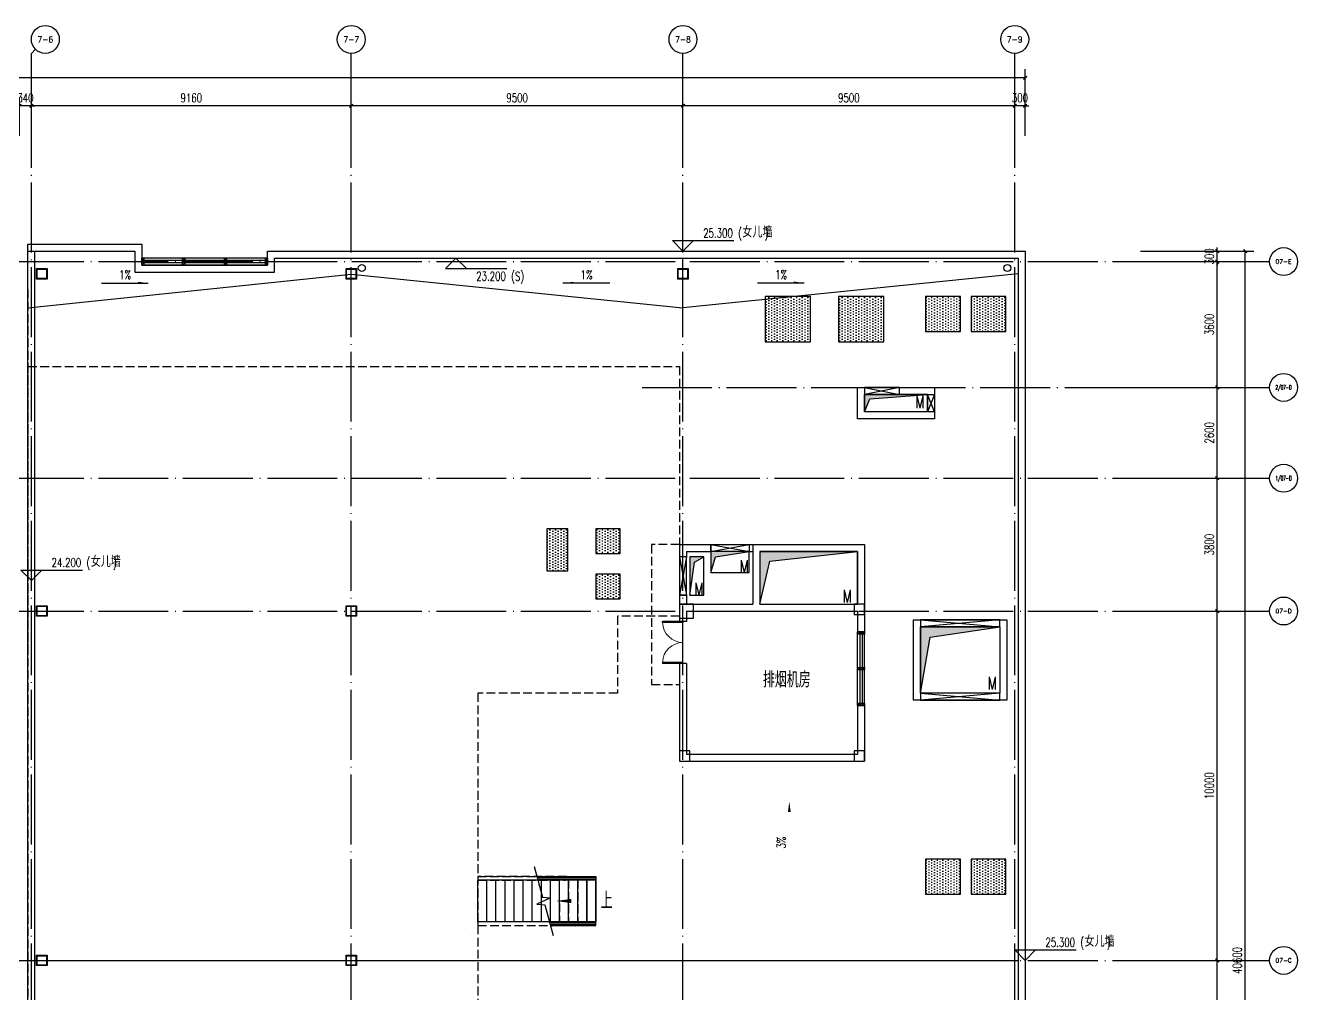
# Model space of a CAD drawing. Extents: x -621157 to 1764546, y -106808 to 741893.
# Drawn here: x 238170 to 274600, y 419051 to 446760 of the extents above; entities that cross this region are included whole.
import ezdxf
from ezdxf.enums import TextEntityAlignment as Align

# ---------------------------------------------------------------- set-up
doc = ezdxf.new("R2010")
doc.units = 0
doc.header["$LTSCALE"] = 1000
doc.header["$MEASUREMENT"] = 0
doc.linetypes.add('XREF-A-101-平面图_t3$0$DASH', pattern=[0.35, 0.25, -0.1])
doc.linetypes.add('XREF-A-101-平面图_t3$0$DOTE', pattern=[2.42, 2, -0.2, 0.02, -0.2])
for name, color, linetype in [('0-底图', 7, 'Continuous'), ('AXIS_TEXT', 7, 'Continuous'), ('XREF-A-101-平面图_t3$0$A-ABOVE', 8, 'XREF-A-101-平面图_t3$0$DASH'), ('XREF-A-101-平面图_t3$0$A-ANNO-CUTL', 8, 'Continuous'), ('XREF-A-101-平面图_t3$0$A-COLUMN', 8, 'Continuous'), ('XREF-A-101-平面图_t3$0$A-CURTWALL', 8, 'Continuous'), ('XREF-A-101-平面图_t3$0$A-DIM_ELEV', 8, 'Continuous'), ('XREF-A-101-平面图_t3$0$A-DOTE', 8, 'Continuous'), ('XREF-A-101-平面图_t3$0$A-GROUND', 8, 'Continuous'), ('XREF-A-101-平面图_t3$0$A-HANDRAIL', 8, 'Continuous'), ('XREF-A-101-平面图_t3$0$A-LEAD-AROW', 8, 'Continuous'), ('XREF-A-101-平面图_t3$0$A-PUB_HATCH', 8, 'Continuous'), ('XREF-A-101-平面图_t3$0$A-ROOF', 8, 'Continuous'), ('XREF-A-101-平面图_t3$0$A-roof-water', 8, 'Continuous'), ('XREF-A-101-平面图_t3$0$A-ROOM-CH', 8, 'Continuous'), ('XREF-A-101-平面图_t3$0$A-STAIR', 8, 'Continuous'), ('XREF-A-101-平面图_t3$0$A-WALL', 8, 'Continuous'), ('XREF-A-101-平面图_t3$0$A-WALL-FILL', 8, 'Continuous'), ('XREF-A-101-平面图_t3$0$A-WINDOW', 8, 'Continuous'), ('XREF-A-101-平面图_t3$0$AXIS', 8, 'Continuous'), ('XREF-A-101-平面图_t3$0$COLU_DIM', 8, 'Continuous'), ('XREF-A-101-平面图_t3$0$M-HOLE', 8, 'Continuous'), ('XREF-A-101-平面图_t3$0$P-投影', 8, 'Continuous'), ('XREF-A-101-平面图_t3$0$SS-COLUMN', 8, 'Continuous')]:
    doc.layers.add(name, color=color, linetype=linetype)
doc.styles.add('COMPLEX', font='COMPLEX')
doc.styles.add('XREF-A-101-平面图_t3$0$-HZDXCROMANS', font='ROMANS.shx', dxfattribs={"bigfont": 'HZDXC.shx'})
doc.styles.add('XREF-A-101-平面图_t3$0$A-AXIS-LABEL', font='COMPLEX', dxfattribs={"bigfont": 'GBCBIG'})
doc.styles.add('XREF-A-101-平面图_t3$0$A-DIM_T3', font='SIMPLEX', dxfattribs={"width": 0.705882, "bigfont": 'GBCBIG'})
doc.styles.add('XREF-A-101-平面图_t3$0$A-STANDARD', font='SIMPLEX', dxfattribs={"bigfont": 'GBCBIG'})
doc.styles.add('XREF-A-101-平面图_t3$0$hzdxcROMANS', font='ROMANS', dxfattribs={"width": 0.8, "bigfont": 'HZDXC'})
doc.dimstyles.new('XREF-A-101-平面图_t3$0$A-DIM-100', dxfattribs={"dimscale": 100, "dimtxt": 2.55, "dimasz": 1, "dimexe": 2.5, "dimexo": 3, "dimgap": 1, "dimtad": 1, "dimdec": 0, "dimzin": 0, "dimdsep": 46, "dimtxsty": 'XREF-A-101-平面图_t3$0$A-DIM_T3', "dimblk": 'XREF-A-101-平面图_t3$0$_ArchTick', "dimcen": 0.09, "dimclrt": 7, "dimazin": 2, "dimtfac": 1, "dimtdec": 0, "dimtix": 1, "dimtmove": 2, "dimatfit": 3, "dimfxl": 0, "dimtolj": 1, "dimtzin": 0, "dimarcsym": 0})

# ---------------------------------------------------------------- blocks, each defined once
blk = doc.blocks.new('XREF-A-101-平面图_t3$0$G$C869EB286')
at = {"layer": 'XREF-A-101-平面图_t3$0$A-WINDOW'}
h = blk.add_hatch(dxfattribs=at)
h.set_pattern_fill('ANSI31', color=256, scale=25)
h.set_pattern_definition([(45, (-143.957, -89940), (-28.0633, 28.0633), [])])
h.paths.add_polyline_path([(0, 60), (200, 60), (200, 0), (0, 0)])
blk.add_lwpolyline([(0, 60), (200, 60), (200, 0), (0, 0)], close=True, dxfattribs=at)
blk = doc.blocks.new('XREF-A-101-平面图_t3$0$柱网RF')
at = {"layer": 'XREF-A-101-平面图_t3$0$A-COLUMN'}
for points in [[(56900, -10200), (57300, -10200), (57300, -9800), (56900, -9800)], [(61900, -10100), (62200, -10100), (62200, -9800), (61900, -9800)], [(56900, -14300), (57200, -14300), (57200, -14000), (56900, -14000)], [(61900, -14300), (62200, -14300), (62200, -14000), (61900, -14000)]]:
    blk.add_lwpolyline(points, close=True, dxfattribs=at)
blk = doc.blocks.new('XREF-A-101-平面图_t3$0$ROOM')
at = {"layer": 'XREF-A-101-平面图_t3$0$A-ROOM-CH', "style": 'XREF-A-101-平面图_t3$0$-HZDXCROMANS', "width": 0.6}
for tag, p in [('中文房间名称', (0, -1000)), ('英文房间名称', (0, -1500))]:
    blk.add_attdef(tag, text='', height=300, dxfattribs=at).set_placement(p, align=Align.CENTER)
blk = doc.blocks.new('XREF-A-101-平面图_t3$0$G$CEB38B5CA(2)')
at = {"layer": 'XREF-A-101-平面图_t3$0$A-ABOVE'}
for p, q in [((12534, -76810), (12534, -39860)), ((25414, -54460), (25414, -55860)), ((28794, -54560), (25414, -54560)), ((28794, -54560), (25414, -54560)), ((25414, -55760), (25414, -54560)), ((25674, -55760), (25674, -54560)), ((25934, -55760), (25934, -54560)), ((26194, -55760), (26194, -54560)), ((26454, -55760), (26454, -54560)), ((26714, -55760), (26714, -54560)), ((26974, -55760), (26974, -54560)), ((27234, -55760), (27234, -54560)), ((27494, -55760), (27494, -54560)), ((27754, -55760), (27754, -54560)), ((28014, -54560), (28014, -55760)), ((28014, -55760), (28014, -54560)), ((28274, -54560), (28274, -55760)), ((28274, -55760), (28274, -54560)), ((28534, -54560), (28534, -55760)), ((28534, -55760), (28534, -54560)), ((28794, -54560), (28794, -55760)), ((28794, -55760), (28794, -54560)), ((27754, -55234), (27754, -55760)), ((28794, -55760), (25414, -55760)), ((28794, -55760), (27526, -55760)), ((25214, -56160), (25214, -56160))]:
    blk.add_line(p, q, dxfattribs=at)
for points in [[(12534, -39860), (31189, -39860), (31189, -47010)], [(31189, -47010), (29414, -47010), (29414, -49210), (25414, -49210), (25414, -76810)], [(27955, -54460), (25414, -54460), (25414, -54560), (27922, -54560)], [(25414, -54460), (28794, -54460), (28794, -54560), (25414, -54560)], [(27526, -55760), (25414, -55760), (25414, -55860), (27493, -55860)], [(27493, -55860), (28794, -55860), (28794, -55760), (27526, -55760)]]:
    blk.add_lwpolyline(points, dxfattribs=at)
at = {"layer": 'XREF-A-101-平面图_t3$0$A-ANNO-CUTL'}
blk.add_lwpolyline([(27024, -54171), (27268, -55052), (27491, -55069), (27106, -55253), (27329, -55269), (27573, -56149)], dxfattribs=at)
at = {"layer": 'XREF-A-101-平面图_t3$0$A-GROUND'}
for p, q in [((28794, -54560), (27132, -54560)), ((28534, -54560), (28534, -55760)), ((28794, -54560), (28794, -55760)), ((28794, -55760), (27526, -55760))]:
    blk.add_line(p, q, dxfattribs=at)
for points in [[(27104, -54460), (28794, -54460), (28794, -54560), (27132, -54560)], [(27493, -55860), (28794, -55860), (28794, -55760), (27526, -55760)]]:
    blk.add_lwpolyline(points, dxfattribs=at)
at = {"layer": 'XREF-A-101-平面图_t3$0$A-HANDRAIL'}
for p, q in [((27111, -54485), (28794, -54485)), ((27125, -54535), (28794, -54535)), ((27472, -55785), (28794, -55785)), ((27486, -55835), (28794, -55835))]:
    blk.add_line(p, q, dxfattribs=at)
at = {"layer": 'XREF-A-101-平面图_t3$0$A-LEAD-AROW'}
blk.add_lwpolyline([(28794, -55160, 0, 0, 0), (27645, -55160, 0, 120, 0), (28095, -55160, 0, 0, 0)], format="xyseb", dxfattribs=at)
at = {"layer": 'XREF-A-101-平面图_t3$0$A-STAIR'}
for p, q in [((28794, -54560), (25414, -54560)), ((25414, -55760), (25414, -54560)), ((25674, -55760), (25674, -54560)), ((25934, -55760), (25934, -54560)), ((26194, -55760), (26194, -54560)), ((26454, -55760), (26454, -54560)), ((26714, -55760), (26714, -54560)), ((26974, -55760), (26974, -54560)), ((27234, -55760), (27234, -54560)), ((27494, -55760), (27494, -54560)), ((27754, -55760), (27754, -54560)), ((28014, -55760), (28014, -54560)), ((28274, -55760), (28274, -54560)), ((28534, -55760), (28534, -54560)), ((28794, -55760), (28794, -54560)), ((28794, -55760), (25414, -55760))]:
    blk.add_line(p, q, dxfattribs=at)
at = {"layer": 'XREF-A-101-平面图_t3$0$A-LEAD-AROW', "color": 7, "style": 'XREF-A-101-平面图_t3$0$A-STANDARD'}
blk.add_text('上', height=480, dxfattribs=at).set_placement((28929, -55385))
blk = doc.blocks.new('XREF-A-101-平面图_t3$0$_ArchTick')
at = {"color": 0, "linetype": 'ByBlock', "const_width": 0.4}
blk.add_lwpolyline([(-0.5, -0.5), (0.5, 0.5)], dxfattribs=at)
blk = doc.blocks.new('*D25473')
at = {"layer": 'Defpoints', "color": 0}
for p in [(69800, 40300), (73100, 40300), (69800, -300)]:
    blk.add_point(p, dxfattribs=at)
at = {"layer": 'XREF-A-101-平面图_t3$0$AXIS', "color": 0, "lineweight": -2}
for p, q in [((70100, 40300), (73350, 40300)), ((73100, -300), (73100, 40300)), ((70100, -300), (73350, -300))]:
    blk.add_line(p, q, dxfattribs=at)
at = {"layer": 'XREF-A-101-平面图_t3$0$AXIS', "color": 0, "linetype": 'ByBlock', "lineweight": -2, "xscale": 100, "yscale": 100, "zscale": 100}
for p, rotation in [((73100, 40300), 90), ((73100, -300), 270)]:
    blk.add_blockref('XREF-A-101-平面图_t3$0$_ArchTick', p, dxfattribs=dict(at, rotation=rotation))
at = {"layer": 'XREF-A-101-平面图_t3$0$AXIS', "color": 7, "insert": (72873, 20000), "char_height": 255, "attachment_point": 5, "rotation": 90, "style": 'XREF-A-101-平面图_t3$0$A-DIM_T3'}
blk.add_mtext('\\A1;40600', dxfattribs=at)
blk = doc.blocks.new('_AXISO')
blk.add_circle((0, 0), 0.5)
at = {"layer": 'AXIS_TEXT', "style": 'COMPLEX'}
blk.add_attdef('A', text='', height=0.56, dxfattribs=at).set_placement((-0.25, -0.28), (0.25, -0.28), align=Align.FIT)
blk = doc.blocks.new('*D25477')
at = {"layer": 'Defpoints', "color": 0}
for p in [(69800, 20000), (72300, 20000), (69800, 10000)]:
    blk.add_point(p, dxfattribs=at)
at = {"layer": 'XREF-A-101-平面图_t3$0$AXIS', "color": 0, "lineweight": -2}
for p, q in [((70100, 20000), (72550, 20000)), ((72300, 10000), (72300, 20000)), ((70100, 10000), (72550, 10000))]:
    blk.add_line(p, q, dxfattribs=at)
at = {"layer": 'XREF-A-101-平面图_t3$0$AXIS', "color": 0, "linetype": 'ByBlock', "lineweight": -2, "xscale": 100, "yscale": 100, "zscale": 100}
for p, rotation in [((72300, 20000), 90), ((72300, 10000), 270)]:
    blk.add_blockref('XREF-A-101-平面图_t3$0$_ArchTick', p, dxfattribs=dict(at, rotation=rotation))
at = {"layer": 'XREF-A-101-平面图_t3$0$AXIS', "color": 7, "insert": (72073, 15000), "char_height": 255, "attachment_point": 5, "rotation": 90, "style": 'XREF-A-101-平面图_t3$0$A-DIM_T3'}
blk.add_mtext('\\A1;10000', dxfattribs=at)
blk = doc.blocks.new('*D25478')
at = {"layer": 'Defpoints', "color": 0}
for p in [(69800, 30000), (72300, 30000), (69800, 20000)]:
    blk.add_point(p, dxfattribs=at)
at = {"layer": 'XREF-A-101-平面图_t3$0$AXIS', "color": 0, "lineweight": -2}
for p, q in [((70100, 30000), (72550, 30000)), ((72300, 20000), (72300, 30000)), ((70100, 20000), (72550, 20000))]:
    blk.add_line(p, q, dxfattribs=at)
at = {"layer": 'XREF-A-101-平面图_t3$0$AXIS', "color": 0, "linetype": 'ByBlock', "lineweight": -2, "xscale": 100, "yscale": 100, "zscale": 100}
for p, rotation in [((72300, 30000), 90), ((72300, 20000), 270)]:
    blk.add_blockref('XREF-A-101-平面图_t3$0$_ArchTick', p, dxfattribs=dict(at, rotation=rotation))
at = {"layer": 'XREF-A-101-平面图_t3$0$AXIS', "color": 7, "insert": (72073, 25000), "char_height": 255, "attachment_point": 5, "rotation": 90, "style": 'XREF-A-101-平面图_t3$0$A-DIM_T3'}
blk.add_mtext('\\A1;10000', dxfattribs=at)
blk = doc.blocks.new('*D25479')
at = {"layer": 'Defpoints', "color": 0}
for p in [(69800, 33800), (72300, 33800), (69800, 30000)]:
    blk.add_point(p, dxfattribs=at)
at = {"layer": 'XREF-A-101-平面图_t3$0$AXIS', "color": 0, "lineweight": -2}
for p, q in [((70100, 33800), (72550, 33800)), ((72300, 30000), (72300, 33800)), ((70100, 30000), (72550, 30000))]:
    blk.add_line(p, q, dxfattribs=at)
at = {"layer": 'XREF-A-101-平面图_t3$0$AXIS', "color": 0, "linetype": 'ByBlock', "lineweight": -2, "xscale": 100, "yscale": 100, "zscale": 100}
for p, rotation in [((72300, 33800), 90), ((72300, 30000), 270)]:
    blk.add_blockref('XREF-A-101-平面图_t3$0$_ArchTick', p, dxfattribs=dict(at, rotation=rotation))
at = {"layer": 'XREF-A-101-平面图_t3$0$AXIS', "color": 7, "insert": (72073, 31900), "char_height": 255, "attachment_point": 5, "rotation": 90, "style": 'XREF-A-101-平面图_t3$0$A-DIM_T3'}
blk.add_mtext('\\A1;3800', dxfattribs=at)
blk = doc.blocks.new('*D25480')
at = {"layer": 'Defpoints', "color": 0}
for p in [(69800, 36400), (72300, 36400), (69800, 33800)]:
    blk.add_point(p, dxfattribs=at)
at = {"layer": 'XREF-A-101-平面图_t3$0$AXIS', "color": 0, "lineweight": -2}
for p, q in [((70100, 36400), (72550, 36400)), ((72300, 33800), (72300, 36400)), ((70100, 33800), (72550, 33800))]:
    blk.add_line(p, q, dxfattribs=at)
at = {"layer": 'XREF-A-101-平面图_t3$0$AXIS', "color": 0, "linetype": 'ByBlock', "lineweight": -2, "xscale": 100, "yscale": 100, "zscale": 100}
for p, rotation in [((72300, 36400), 90), ((72300, 33800), 270)]:
    blk.add_blockref('XREF-A-101-平面图_t3$0$_ArchTick', p, dxfattribs=dict(at, rotation=rotation))
at = {"layer": 'XREF-A-101-平面图_t3$0$AXIS', "color": 7, "insert": (72073, 35100), "char_height": 255, "attachment_point": 5, "rotation": 90, "style": 'XREF-A-101-平面图_t3$0$A-DIM_T3'}
blk.add_mtext('\\A1;2600', dxfattribs=at)
blk = doc.blocks.new('*D25481')
at = {"layer": 'Defpoints', "color": 0}
for p in [(69800, 40000), (72300, 40000), (69800, 36400)]:
    blk.add_point(p, dxfattribs=at)
at = {"layer": 'XREF-A-101-平面图_t3$0$AXIS', "color": 0, "lineweight": -2}
for p, q in [((70100, 40000), (72550, 40000)), ((72300, 36400), (72300, 40000)), ((70100, 36400), (72550, 36400))]:
    blk.add_line(p, q, dxfattribs=at)
at = {"layer": 'XREF-A-101-平面图_t3$0$AXIS', "color": 0, "linetype": 'ByBlock', "lineweight": -2, "xscale": 100, "yscale": 100, "zscale": 100}
for p, rotation in [((72300, 40000), 90), ((72300, 36400), 270)]:
    blk.add_blockref('XREF-A-101-平面图_t3$0$_ArchTick', p, dxfattribs=dict(at, rotation=rotation))
at = {"layer": 'XREF-A-101-平面图_t3$0$AXIS', "color": 7, "insert": (72073, 38200), "char_height": 255, "attachment_point": 5, "rotation": 90, "style": 'XREF-A-101-平面图_t3$0$A-DIM_T3'}
blk.add_mtext('\\A1;3600', dxfattribs=at)
blk = doc.blocks.new('*D25482')
at = {"layer": 'Defpoints', "color": 0}
for p in [(69800, 40300), (72300, 40300), (69800, 40000)]:
    blk.add_point(p, dxfattribs=at)
at = {"layer": 'XREF-A-101-平面图_t3$0$AXIS', "color": 0, "lineweight": -2}
for p, q in [((70100, 40300), (72550, 40300)), ((72300, 40300), (72300, 40400)), ((72300, 40000), (72300, 40300)), ((70100, 40000), (72550, 40000)), ((72300, 40000), (72300, 39900))]:
    blk.add_line(p, q, dxfattribs=at)
at = {"layer": 'XREF-A-101-平面图_t3$0$AXIS', "color": 0, "linetype": 'ByBlock', "lineweight": -2, "xscale": 100, "yscale": 100, "zscale": 100}
for p, rotation in [((72300, 40300), 270), ((72300, 40000), 90)]:
    blk.add_blockref('XREF-A-101-平面图_t3$0$_ArchTick', p, dxfattribs=dict(at, rotation=rotation))
at = {"layer": 'XREF-A-101-平面图_t3$0$AXIS', "color": 7, "insert": (72073, 40150), "char_height": 255, "attachment_point": 5, "rotation": 90, "style": 'XREF-A-101-平面图_t3$0$A-DIM_T3'}
blk.add_mtext('\\A1;300', dxfattribs=at)
blk = doc.blocks.new('*D25494')
at = {"layer": 'Defpoints', "color": 0}
for p in [(66500, 44460), (66500, 43300), (66800, 43300)]:
    blk.add_point(p, dxfattribs=at)
at = {"layer": 'XREF-A-101-平面图_t3$0$AXIS', "color": 0, "lineweight": -2}
for p, q in [((66500, 44460), (66400, 44460)), ((66500, 43600), (66500, 44710)), ((66800, 44460), (66500, 44460)), ((66800, 43600), (66800, 44710)), ((66800, 44460), (66900, 44460))]:
    blk.add_line(p, q, dxfattribs=at)
at = {"layer": 'XREF-A-101-平面图_t3$0$AXIS', "color": 0, "linetype": 'ByBlock', "lineweight": -2, "xscale": 100, "yscale": 100, "zscale": 100}
blk.add_blockref('XREF-A-101-平面图_t3$0$_ArchTick', (66500, 44460), dxfattribs=at)
at = {"layer": 'XREF-A-101-平面图_t3$0$AXIS', "color": 0, "linetype": 'ByBlock', "lineweight": -2, "xscale": 100, "yscale": 100, "zscale": 100, "rotation": 180}
blk.add_blockref('XREF-A-101-平面图_t3$0$_ArchTick', (66800, 44460), dxfattribs=at)
at = {"layer": 'XREF-A-101-平面图_t3$0$AXIS', "color": 7, "insert": (66650, 44687), "char_height": 255, "attachment_point": 5, "style": 'XREF-A-101-平面图_t3$0$A-DIM_T3'}
blk.add_mtext('\\A1;300', dxfattribs=at)
blk = doc.blocks.new('*D25495')
at = {"layer": 'Defpoints', "color": 0}
for p in [(57000, 44460), (57000, 43300), (66500, 43300)]:
    blk.add_point(p, dxfattribs=at)
at = {"layer": 'XREF-A-101-平面图_t3$0$AXIS', "color": 0, "lineweight": -2}
for p, q in [((57000, 43600), (57000, 44710)), ((66500, 44460), (57000, 44460)), ((66500, 43600), (66500, 44710))]:
    blk.add_line(p, q, dxfattribs=at)
at = {"layer": 'XREF-A-101-平面图_t3$0$AXIS', "color": 0, "linetype": 'ByBlock', "lineweight": -2, "xscale": 100, "yscale": 100, "zscale": 100, "rotation": 180}
blk.add_blockref('XREF-A-101-平面图_t3$0$_ArchTick', (57000, 44460), dxfattribs=at)
at = {"layer": 'XREF-A-101-平面图_t3$0$AXIS', "color": 0, "linetype": 'ByBlock', "lineweight": -2, "xscale": 100, "yscale": 100, "zscale": 100}
blk.add_blockref('XREF-A-101-平面图_t3$0$_ArchTick', (66500, 44460), dxfattribs=at)
at = {"layer": 'XREF-A-101-平面图_t3$0$AXIS', "color": 7, "insert": (61750, 44687), "char_height": 255, "attachment_point": 5, "style": 'XREF-A-101-平面图_t3$0$A-DIM_T3'}
blk.add_mtext('\\A1;9500', dxfattribs=at)
blk = doc.blocks.new('*D25496')
at = {"layer": 'Defpoints', "color": 0}
for p in [(47500, 44460), (47500, 43300), (57000, 43300)]:
    blk.add_point(p, dxfattribs=at)
at = {"layer": 'XREF-A-101-平面图_t3$0$AXIS', "color": 0, "lineweight": -2}
for p, q in [((47500, 43600), (47500, 44710)), ((57000, 44460), (47500, 44460)), ((57000, 43600), (57000, 44710))]:
    blk.add_line(p, q, dxfattribs=at)
at = {"layer": 'XREF-A-101-平面图_t3$0$AXIS', "color": 0, "linetype": 'ByBlock', "lineweight": -2, "xscale": 100, "yscale": 100, "zscale": 100, "rotation": 180}
blk.add_blockref('XREF-A-101-平面图_t3$0$_ArchTick', (47500, 44460), dxfattribs=at)
at = {"layer": 'XREF-A-101-平面图_t3$0$AXIS', "color": 0, "linetype": 'ByBlock', "lineweight": -2, "xscale": 100, "yscale": 100, "zscale": 100}
blk.add_blockref('XREF-A-101-平面图_t3$0$_ArchTick', (57000, 44460), dxfattribs=at)
at = {"layer": 'XREF-A-101-平面图_t3$0$AXIS', "color": 7, "insert": (52250, 44687), "char_height": 255, "attachment_point": 5, "style": 'XREF-A-101-平面图_t3$0$A-DIM_T3'}
blk.add_mtext('\\A1;9500', dxfattribs=at)
blk = doc.blocks.new('*D25497')
at = {"layer": 'Defpoints', "color": 0}
for p in [(38340, 44460), (38340, 43300), (47500, 43300)]:
    blk.add_point(p, dxfattribs=at)
at = {"layer": 'XREF-A-101-平面图_t3$0$AXIS', "color": 0, "lineweight": -2}
for p, q in [((38340, 43600), (38340, 44710)), ((47500, 44460), (38340, 44460)), ((47500, 43600), (47500, 44710))]:
    blk.add_line(p, q, dxfattribs=at)
at = {"layer": 'XREF-A-101-平面图_t3$0$AXIS', "color": 0, "linetype": 'ByBlock', "lineweight": -2, "xscale": 100, "yscale": 100, "zscale": 100, "rotation": 180}
blk.add_blockref('XREF-A-101-平面图_t3$0$_ArchTick', (38340, 44460), dxfattribs=at)
at = {"layer": 'XREF-A-101-平面图_t3$0$AXIS', "color": 0, "linetype": 'ByBlock', "lineweight": -2, "xscale": 100, "yscale": 100, "zscale": 100}
blk.add_blockref('XREF-A-101-平面图_t3$0$_ArchTick', (47500, 44460), dxfattribs=at)
at = {"layer": 'XREF-A-101-平面图_t3$0$AXIS', "color": 7, "insert": (42920, 44687), "char_height": 255, "attachment_point": 5, "style": 'XREF-A-101-平面图_t3$0$A-DIM_T3'}
blk.add_mtext('\\A1;9160', dxfattribs=at)
blk = doc.blocks.new('*D25498')
at = {"layer": 'Defpoints', "color": 0}
for p in [(38000, 44460), (38000, 43300), (38340, 43300)]:
    blk.add_point(p, dxfattribs=at)
at = {"layer": 'XREF-A-101-平面图_t3$0$AXIS', "color": 0, "lineweight": -2}
for p, q in [((38000, 44460), (37900, 44460)), ((38000, 43600), (38000, 44710)), ((38340, 44460), (38000, 44460)), ((38340, 43600), (38340, 44710)), ((38340, 44460), (38440, 44460))]:
    blk.add_line(p, q, dxfattribs=at)
at = {"layer": 'XREF-A-101-平面图_t3$0$AXIS', "color": 0, "linetype": 'ByBlock', "lineweight": -2, "xscale": 100, "yscale": 100, "zscale": 100}
blk.add_blockref('XREF-A-101-平面图_t3$0$_ArchTick', (38000, 44460), dxfattribs=at)
at = {"layer": 'XREF-A-101-平面图_t3$0$AXIS', "color": 0, "linetype": 'ByBlock', "lineweight": -2, "xscale": 100, "yscale": 100, "zscale": 100, "rotation": 180}
blk.add_blockref('XREF-A-101-平面图_t3$0$_ArchTick', (38340, 44460), dxfattribs=at)
at = {"layer": 'XREF-A-101-平面图_t3$0$AXIS', "color": 7, "insert": (38170, 44687), "char_height": 255, "attachment_point": 5, "style": 'XREF-A-101-平面图_t3$0$A-DIM_T3'}
blk.add_mtext('\\A1;340', dxfattribs=at)
blk = doc.blocks.new('*D25505')
at = {"layer": 'Defpoints', "color": 0}
for p in [(-500, 45260), (-500, 43300), (66800, 43300)]:
    blk.add_point(p, dxfattribs=at)
at = {"layer": 'XREF-A-101-平面图_t3$0$AXIS', "color": 0, "lineweight": -2}
for p, q in [((-500, 43600), (-500, 45510)), ((66800, 45260), (-500, 45260)), ((66800, 43600), (66800, 45510))]:
    blk.add_line(p, q, dxfattribs=at)
at = {"layer": 'XREF-A-101-平面图_t3$0$AXIS', "color": 0, "linetype": 'ByBlock', "lineweight": -2, "xscale": 100, "yscale": 100, "zscale": 100, "rotation": 180}
blk.add_blockref('XREF-A-101-平面图_t3$0$_ArchTick', (-500, 45260), dxfattribs=at)
at = {"layer": 'XREF-A-101-平面图_t3$0$AXIS', "color": 0, "linetype": 'ByBlock', "lineweight": -2, "xscale": 100, "yscale": 100, "zscale": 100}
blk.add_blockref('XREF-A-101-平面图_t3$0$_ArchTick', (66800, 45260), dxfattribs=at)
at = {"layer": 'XREF-A-101-平面图_t3$0$AXIS', "color": 7, "insert": (33150, 45487), "char_height": 255, "attachment_point": 5, "style": 'XREF-A-101-平面图_t3$0$A-DIM_T3'}
blk.add_mtext('\\A1;67300', dxfattribs=at)
blk = doc.blocks.new('XREF-A-101-平面图_t3$0$G$C24DDAA76')
at = {"layer": 'XREF-A-101-平面图_t3$0$P-投影'}
for centre in [(47803, -183), (66291, -183)]:
    blk.add_circle(centre, 100, dxfattribs=at)
blk = doc.blocks.new('XREF-A-101-平面图_t3$0$SS-Column')
at = {"layer": 'XREF-A-101-平面图_t3$0$SS-COLUMN', "color": 6, "linetype": 'Continuous', "ltscale": 100}
for points in [[(4911267, 782329), (4911567, 782329), (4911567, 782029), (4911267, 782029)], [(4911283, 782313), (4911551, 782313), (4911551, 782045), (4911283, 782045)], [(4920127, 782329), (4920427, 782329), (4920427, 782029), (4920127, 782029)], [(4920143, 782313), (4920411, 782313), (4920411, 782045), (4920143, 782045)], [(4929627, 782329), (4929927, 782329), (4929927, 782029), (4929627, 782029)], [(4929643, 782313), (4929911, 782313), (4929911, 782045), (4929643, 782045)], [(4911267, 772679), (4911567, 772679), (4911567, 772379), (4911267, 772379)], [(4911283, 772663), (4911551, 772663), (4911551, 772395), (4911283, 772395)], [(4920127, 772679), (4920427, 772679), (4920427, 772379), (4920127, 772379)], [(4920143, 772663), (4920411, 772663), (4920411, 772395), (4920143, 772395)], [(4911267, 762679), (4911567, 762679), (4911567, 762379), (4911267, 762379)], [(4911283, 762663), (4911551, 762663), (4911551, 762395), (4911283, 762395)], [(4920127, 762679), (4920427, 762679), (4920427, 762379), (4920127, 762379)], [(4920143, 762663), (4920411, 762663), (4920411, 762395), (4920143, 762395)]]:
    blk.add_lwpolyline(points, close=True, dxfattribs=at)
blk = doc.blocks.new('XREF-A-101-平面图_t3$0$G$C8D967849')
at = {"layer": 'XREF-A-101-平面图_t3$0$COLU_DIM', "linetype": 'Continuous', "ltscale": 100}
blk.add_blockref('XREF-A-101-平面图_t3$0$SS-Column', (-4872777, -742529), dxfattribs=at)
blk = doc.blocks.new('XREF-A-101-平面图_t3$0$WINDOW2DLIB$SYSLIB$00000001')
at = {"color": 0}
for points in [[(-0.5, 0.5), (-0.5, -0.5)], [(-0.5, 0.5), (0.5, 0.5)], [(0.5, -0.5), (0.5, 0.5)], [(0.5, 0.167), (-0.5, 0.167)], [(0.5, -0.167), (-0.5, -0.167)], [(-0.5, -0.5), (0.5, -0.5)]]:
    blk.add_lwpolyline(points, dxfattribs=at)
blk = doc.blocks.new('XREF-A-101-平面图_t3$0$DOOR2DLIB$SYSLIB$00000108')
at = {"color": 0}
for p, q in [((-0.5, 0), (-0.5, 0.4875)), ((-0.475, 0.4875), (-0.5, 0.4875)), ((-0.475, 0), (-0.475, 0.4875)), ((0.475, 0), (0.475, 0.4875)), ((0.475, 0.4875), (0.5, 0.4875)), ((0.5, 0), (0.5, 0.4875)), ((-0.5, 0), (-0.475, 0)), ((0.5, 0), (0.475, 0))]:
    blk.add_line(p, q, dxfattribs=at)
at = {"color": 0, "lineweight": 13}
for centre, start, end in [((-0.4875, 0), 0, 88.53072), ((0.4875, 0), 91.46928, 180)]:
    blk.add_arc(centre, 0.4875, start, end, dxfattribs=at)
blk = doc.blocks.new('XREF-A-101-平面图_t3$0$轴网(3)')
at = {"layer": 'XREF-A-101-平面图_t3$0$A-DOTE', "linetype": 'XREF-A-101-平面图_t3$0$DOTE'}
for p, q in [((38340, -3300), (38340, 43300)), ((47500, -3300), (47500, 43300)), ((57000, -3300), (57000, 43300)), ((66500, -3300), (66500, 43300)), ((-3300, 40000), (69800, 40000)), ((55830.8, 36400), (69800, 36400)), ((-3300, 33800), (69800, 33800)), ((-3300, 30000), (69800, 30000)), ((-3300, 20000), (69800, 20000))]:
    blk.add_line(p, q, dxfattribs=at)
at = {"layer": 'XREF-A-101-平面图_t3$0$AXIS'}
for p, q in [((38340, 45959.5), (38457.2, 46076.7)), ((38340, 43300), (38340, 45959.5)), ((47500, 43300), (47500, 45959.5)), ((57000, 43300), (57000, 45959.5)), ((66500, 43300), (66500, 45959.5)), ((69800, 40000), (73800, 40000)), ((69800, 36400), (73800, 36400)), ((69800, 33800), (73800, 33800)), ((69800, 30000), (73800, 30000)), ((69800, 20000), (73800, 20000))]:
    blk.add_line(p, q, dxfattribs=at)
ref = blk.add_blockref('_AXISO', (38740, 46359.5), dxfattribs=dict(at, xscale=800, yscale=800, zscale=800))
ref.add_attrib('A', '7-6', dxfattribs={"color": 7, "height": 168.54, "style": 'XREF-A-101-平面图_t3$0$A-AXIS-LABEL', "width": 0.933333}).set_placement((38515.3, 46275.2), (38964.7, 46275.2), align=Align.FIT)
ref = blk.add_blockref('_AXISO', (47500, 46359.5), dxfattribs=dict(at, xscale=800, yscale=800, zscale=800))
ref.add_attrib('A', '7-7', dxfattribs={"color": 7, "height": 168.54, "style": 'XREF-A-101-平面图_t3$0$A-AXIS-LABEL', "width": 0.933333}).set_placement((47275.3, 46275.2), (47724.7, 46275.2), align=Align.FIT)
ref = blk.add_blockref('_AXISO', (57000, 46359.5), dxfattribs=dict(at, xscale=800, yscale=800, zscale=800))
ref.add_attrib('A', '7-8', dxfattribs={"color": 7, "height": 168.54, "style": 'XREF-A-101-平面图_t3$0$A-AXIS-LABEL', "width": 0.933333}).set_placement((56775.3, 46275.2), (57224.7, 46275.2), align=Align.FIT)
ref = blk.add_blockref('_AXISO', (66500, 46359.5), dxfattribs=dict(at, xscale=800, yscale=800, zscale=800))
ref.add_attrib('A', '7-9', dxfattribs={"color": 7, "height": 168.54, "style": 'XREF-A-101-平面图_t3$0$A-AXIS-LABEL', "width": 0.933333}).set_placement((66275.3, 46275.2), (66724.7, 46275.2), align=Align.FIT)
ref = blk.add_blockref('_AXISO', (74200, 40000), dxfattribs=dict(at, xscale=800, yscale=800, zscale=800))
ref.add_attrib('A', '07-E', dxfattribs={"color": 7, "height": 124.79, "style": 'XREF-A-101-平面图_t3$0$A-AXIS-LABEL', "width": 0.95122}).set_placement((73968.3, 39937.6), (74431.7, 39937.6), align=Align.FIT)
ref = blk.add_blockref('_AXISO', (74200, 36400), dxfattribs=dict(at, xscale=800, yscale=800, zscale=800))
ref.add_attrib('A', '2/07-D', dxfattribs={"color": 7, "height": 123.68, "style": 'XREF-A-101-平面图_t3$0$A-AXIS-LABEL', "width": 0.63}).set_placement((73968.1, 36338.2), (74431.9, 36338.2), align=Align.FIT)
ref = blk.add_blockref('_AXISO', (74200, 33800), dxfattribs=dict(at, xscale=800, yscale=800, zscale=800))
ref.add_attrib('A', '1/07-D', dxfattribs={"color": 7, "height": 128.68, "style": 'XREF-A-101-平面图_t3$0$A-AXIS-LABEL', "width": 0.628906}).set_placement((73968.8, 33735.7), (74431.2, 33735.7), align=Align.FIT)
ref = blk.add_blockref('_AXISO', (74200, 30000), dxfattribs=dict(at, xscale=800, yscale=800, zscale=800))
ref.add_attrib('A', '07-D', dxfattribs={"color": 7, "height": 123.31, "style": 'XREF-A-101-平面图_t3$0$A-AXIS-LABEL', "width": 0.951807}).set_placement((73968.1, 29938.3), (74431.9, 29938.3), align=Align.FIT)
ref = blk.add_blockref('_AXISO', (74200, 20000), dxfattribs=dict(at, xscale=800, yscale=800, zscale=800))
ref.add_attrib('A', '07-C', dxfattribs={"color": 7, "height": 126.3, "style": 'XREF-A-101-平面图_t3$0$A-AXIS-LABEL', "width": 0.950617}).set_placement((73968.5, 19936.9), (74431.5, 19936.9), align=Align.FIT)
for p1, p2, distance, picture, middle in [((66800, 43300), (-500, 43300), -1959.5, '*D25505', (33150, 45487)), ((38340, 43300), (38000, 43300), -1159.5, '*D25498', (38170, 44687)), ((47500, 43300), (38340, 43300), -1159.5, '*D25497', (42920, 44687)), ((57000, 43300), (47500, 43300), -1159.5, '*D25496', (52250, 44687)), ((66500, 43300), (57000, 43300), -1159.5, '*D25495', (61750, 44687)), ((66800, 43300), (66500, 43300), -1159.5, '*D25494', (66650, 44687)), ((69800, 40000), (69800, 40300), -2500, '*D25482', (72072.5, 40150)), ((69800, -300), (69800, 40300), -3300, '*D25473', (72872.5, 20000)), ((69800, 36400), (69800, 40000), -2500, '*D25481', (72072.5, 38200)), ((69800, 33800), (69800, 36400), -2500, '*D25480', (72072.5, 35100)), ((69800, 30000), (69800, 33800), -2500, '*D25479', (72072.5, 31900)), ((69800, 20000), (69800, 30000), -2500, '*D25478', (72072.5, 25000)), ((69800, 10000), (69800, 20000), -2500, '*D25477', (72072.5, 15000))]:
    dim = blk.add_aligned_dim(p1=p1, p2=p2, distance=distance, dimstyle='XREF-A-101-平面图_t3$0$A-DIM-100', dxfattribs=at)
    dim.commit()
    dim.dimension.update_dxf_attribs({"geometry": picture, "text_midpoint": middle})
blk = doc.blocks.new('XREF-A-101-平面图_t3')
at = {"layer": 'XREF-A-101-平面图_t3$0$A-LEAD-AROW', "transparency": 33554559}
for points in [[(241689, 439384), (241389, 439384), (241389, 439424)], [(253563, 439384), (253863, 439384), (253863, 439424)], [(260474, 439390), (260174, 439390), (260174, 439430)]]:
    blk.add_hatch(color=256, dxfattribs=at).paths.add_polyline_path(points, flags=17)
at = {"layer": 'XREF-A-101-平面图_t3$0$A-PUB_HATCH'}
h = blk.add_hatch(dxfattribs=at)
h.set_pattern_fill('DOTS', color=256, scale=50, angle=270)
h.set_pattern_definition([(270, (258350, 678205.41), (79.375, -39.6875), [0, -79.375])])
h.paths.add_polyline_path([(260650, 437700), (260650, 439000), (259350, 439000), (259350, 437700)])
h = blk.add_hatch(dxfattribs=at)
h.set_pattern_fill('DOTS', color=256, scale=50, angle=270)
h.set_pattern_definition([(270, (260450, 678205.41), (79.375, -39.6875), [0, -79.375])])
h.paths.add_polyline_path([(262750, 437700), (262750, 439000), (261450, 439000), (261450, 437700)])
h = blk.add_hatch(dxfattribs=at)
h.set_pattern_fill('DOTS', color=256, scale=50, angle=270)
h.set_pattern_definition([(270, (263250, 678805.41), (79.375, -39.6875), [0, -79.375])])
h.paths.add_polyline_path([(264950, 438000), (264950, 439000), (263950, 439000), (263950, 438000)])
h = blk.add_hatch(dxfattribs=at)
h.set_pattern_fill('DOTS', color=256, scale=50, angle=270)
h.set_pattern_definition([(270, (264550, 678805.41), (79.375, -39.6875), [0, -79.375])])
h.paths.add_polyline_path([(266250, 438000), (266250, 439000), (265250, 439000), (265250, 438000)])
h = blk.add_hatch(color=256, dxfattribs=at)
h.dxf.hatch_style = 1
h.paths.add_polyline_path([(262200, 435700), (262352, 436077), (264000, 436200), (262200, 436200)])
h = blk.add_hatch(dxfattribs=at)
h.set_pattern_fill('DOTS', color=256, scale=50, angle=270)
h.set_pattern_definition([(270, (252000, 672155), (79.375, -39.6875), [0, -79.375])])
h.paths.add_polyline_path([(253700, 431150), (253700, 432350), (253100, 432350), (253100, 431150)])
h = blk.add_hatch(dxfattribs=at)
h.set_pattern_fill('DOTS', color=256, scale=50, angle=270)
h.set_pattern_definition([(270, (253500, 672155), (79.375, -39.6875), [0, -79.375])])
h.paths.add_polyline_path([(255200, 431650), (255200, 432350), (254500, 432350), (254500, 431650)])
h = blk.add_hatch(color=256, dxfattribs=at)
h.dxf.hatch_style = 1
h.paths.add_polyline_path([(258900, 431700), (257800, 431700), (257800, 431100), (257932, 431552)])
h = blk.add_hatch(color=256, dxfattribs=at)
h.dxf.hatch_style = 1
h.paths.add_polyline_path([(262000, 431700), (259200, 431700), (259200, 430200), (259484, 431424)])
h = blk.add_hatch(color=256, dxfattribs=at)
h.dxf.hatch_style = 1
h.paths.add_polyline_path([(257600, 431550), (257200, 431550), (257200, 430450), (257332, 431402)])
h = blk.add_hatch(dxfattribs=at)
h.set_pattern_fill('DOTS', color=256, scale=50, angle=270)
h.set_pattern_definition([(270, (253500, 670855), (79.375, -39.6875), [0, -79.375])])
h.paths.add_polyline_path([(255200, 430350), (255200, 431050), (254500, 431050), (254500, 430350)])
h = blk.add_hatch(color=256, dxfattribs=at)
h.dxf.hatch_style = 1
h.paths.add_polyline_path([(263800, 427650), (264081, 429255), (266075, 429550), (263800, 429550)])
h = blk.add_hatch(dxfattribs=at)
h.set_pattern_fill('DOTS', color=256, scale=50, angle=270)
h.set_pattern_definition([(270, (263250, 662705), (79.375, -39.6875), [0, -79.375])])
h.paths.add_polyline_path([(264950, 421900), (264950, 422900), (263950, 422900), (263950, 421900)])
h = blk.add_hatch(dxfattribs=at)
h.set_pattern_fill('DOTS', color=256, scale=50, angle=270)
h.set_pattern_definition([(270, (264550, 662705), (79.375, -39.6875), [0, -79.375])])
h.paths.add_polyline_path([(266250, 421900), (266250, 422900), (265250, 422900), (265250, 421900)])
at = {"layer": 'XREF-A-101-平面图_t3$0$A-ABOVE'}
blk.add_lwpolyline([(256900, 431900), (256100, 431900), (256100, 427900), (256900, 427900)], dxfattribs=at)
at = {"layer": 'XREF-A-101-平面图_t3$0$A-CURTWALL'}
for p, q in [((245100, 440100), (241500, 440100)), ((241500, 439900), (241500, 440100)), ((245100, 439900), (245100, 440100)), ((245100, 440033), (241500, 440033)), ((245100, 439967), (241500, 439967)), ((245100, 439900), (241500, 439900))]:
    blk.add_line(p, q, dxfattribs=at)
at = {"layer": 'XREF-A-101-平面图_t3$0$A-DIM_ELEV'}
for p, q in [((257000, 440300), (256700, 440600)), ((256700, 440600), (258460, 440600)), ((257000, 440300), (257300, 440600)), ((250500, 440100), (250200, 439800)), ((250500, 440100), (250800, 439800)), ((250200, 439800), (251960, 439800)), ((238340, 430870), (238040, 431170)), ((238040, 431170), (239800, 431170)), ((238340, 430870), (238640, 431170)), ((266800, 420000), (266500, 420300)), ((266500, 420300), (268260, 420300)), ((266800, 420000), (267100, 420300))]:
    blk.add_line(p, q, dxfattribs=at)
at = {"layer": 'XREF-A-101-平面图_t3$0$A-GROUND', "linetype": 'XREF-A-101-平面图_t3$0$DASH'}
for points in [[(238240, 439200), (238240, 429000)], [(238240, 429000), (238240, 400600)]]:
    blk.add_lwpolyline(points, dxfattribs=at)
at = {"layer": 'XREF-A-101-平面图_t3$0$A-LEAD-AROW'}
for points in [[(240347, 439384), (241689, 439384)], [(254905, 439384), (253563, 439384)], [(259132, 439390), (260474, 439390)]]:
    blk.add_lwpolyline(points, dxfattribs=at)
blk.add_lwpolyline([(260045, 422215, 0, 0, 0), (260045, 424548, 0, 80, 0), (260045, 424248, 0, 0, 0)], format="xyseb", dxfattribs=at)
at = {"layer": 'XREF-A-101-平面图_t3$0$A-ROOF'}
blk.add_line((238440, 399900), (238440, 429000), dxfattribs=at)
for points in [[(238240, 440500), (241500, 440500), (241500, 439900), (245100, 439900), (245100, 440300), (266800, 440300), (266800, 410100)], [(238240, 429000), (238240, 440500)], [(238240, 440300), (241300, 440300), (241300, 439700), (245300, 439700), (245300, 440100), (266600, 440100), (266600, 410100)], [(238440, 429000), (238440, 440300)], [(256900, 399700), (238240, 399700), (238240, 429000)], [(238440, 420000), (266600, 420000)]]:
    blk.add_lwpolyline(points, dxfattribs=at)
at = {"layer": 'XREF-A-101-平面图_t3$0$A-roof-water'}
for points in [[(257000, 438677), (257000, 440100)], [(238240, 438677), (247500, 439642)], [(247500, 439642), (257000, 438677)], [(266600, 439652), (257000, 438677)]]:
    blk.add_lwpolyline(points, dxfattribs=at)
at = {"layer": 'XREF-A-101-平面图_t3$0$A-WALL'}
for p, q in [((256900, 431900), (257800, 431900)), ((256900, 431900), (256900, 431550)), ((257100, 431700), (257800, 431700)), ((257100, 431700), (257100, 431550)), ((257800, 431900), (257800, 431700)), ((258900, 431900), (259000, 431900)), ((258900, 431900), (258900, 431700)), ((258900, 431700), (259000, 431700)), ((259000, 431900), (259000, 431700)), ((257100, 431550), (256900, 431550)), ((256900, 430450), (256900, 430200)), ((257100, 430450), (256900, 430450)), ((257100, 430450), (257100, 430200)), ((257100, 430200), (256900, 430200))]:
    blk.add_line(p, q, dxfattribs=at)
at = {"layer": 'XREF-A-101-平面图_t3$0$A-WALL-FILL', "color": 171}
for p, q in [((259000, 431900), (259000, 430200)), ((259000, 431900), (262200, 431900)), ((259200, 431700), (259200, 430200)), ((259200, 431700), (262000, 431700)), ((262000, 431700), (262000, 430200)), ((262200, 431900), (262200, 430100)), ((256900, 430200), (259000, 430200)), ((256900, 430200), (256900, 429700)), ((257100, 430000), (259100, 430000)), ((257100, 430000), (257100, 429700)), ((259100, 430000), (262000, 430000)), ((259200, 430200), (262000, 430200)), ((262000, 430000), (262000, 429400)), ((262200, 430100), (262200, 429400)), ((256900, 428500), (256900, 425700)), ((257100, 428500), (257100, 425900)), ((262000, 427300), (262000, 425900)), ((262200, 427300), (262200, 425700)), ((257100, 425900), (262000, 425900)), ((256900, 425700), (262200, 425700))]:
    blk.add_line(p, q, dxfattribs=at)
for points in [[(257100, 429700), (256900, 429700)], [(262200, 429400), (262000, 429400)], [(257100, 428500), (256900, 428500)], [(262200, 427300), (262000, 427300)]]:
    blk.add_lwpolyline(points, dxfattribs=at)
at = {"layer": 'XREF-A-101-平面图_t3$0$M-HOLE'}
for points in [[(260650, 437700), (260650, 439000), (259350, 439000), (259350, 437700)], [(262750, 437700), (262750, 439000), (261450, 439000), (261450, 437700)], [(264950, 438000), (264950, 439000), (263950, 439000), (263950, 438000)], [(266250, 438000), (266250, 439000), (265250, 439000), (265250, 438000)], [(262000, 435500), (262000, 436400), (264200, 436400), (264200, 435500)], [(263200, 436400), (262200, 436400), (262200, 436200), (263200, 436200)], [(262200, 435700), (262200, 436200), (264000, 436200), (264000, 435700)], [(264000, 436200), (264200, 436200), (264200, 435700), (264000, 435700)], [(253700, 431150), (253700, 432350), (253100, 432350), (253100, 431150)], [(255200, 431650), (255200, 432350), (254500, 432350), (254500, 431650)], [(257800, 431900), (258900, 431900), (258900, 431700), (257800, 431700)], [(257800, 431100), (258900, 431100), (258900, 431700), (257800, 431700)], [(259200, 430200), (262000, 430200), (262000, 431700), (259200, 431700)], [(257100, 431550), (256900, 431550), (256900, 430450), (257100, 430450)], [(257200, 430450), (257600, 430450), (257600, 431550), (257200, 431550)], [(255200, 430350), (255200, 431050), (254500, 431050), (254500, 430350)], [(263600, 427450), (263600, 429750), (266275, 429750), (266275, 427450)], [(266075, 429750), (263800, 429750), (263800, 429550), (266075, 429550)], [(263800, 427650), (263800, 429550), (266075, 429550), (266075, 427650)], [(266075, 427650), (263800, 427650), (263800, 427450), (266075, 427450)], [(264950, 421900), (264950, 422900), (263950, 422900), (263950, 421900)], [(266250, 421900), (266250, 422900), (265250, 422900), (265250, 421900)]]:
    blk.add_lwpolyline(points, close=True, dxfattribs=at)
for points in [[(263200, 436400), (262200, 436200)], [(262200, 436400), (263200, 436200)], [(262200, 435700), (262352, 436077), (264000, 436200), (262200, 436200), (262200, 435700)], [(264200, 436200), (264000, 435700)], [(264200, 435700), (264000, 436200)], [(257800, 431900), (258900, 431700)], [(257800, 431700), (258900, 431900)], [(258900, 431700), (257800, 431700), (257800, 431100), (257932, 431552), (258900, 431700)], [(262000, 431700), (259200, 431700), (259200, 430200), (259484, 431424), (262000, 431700)], [(256900, 431550), (257100, 430450)], [(257100, 431550), (256900, 430450)], [(257600, 431550), (257200, 431550), (257200, 430450), (257332, 431402), (257600, 431550)], [(266075, 429750), (263800, 429550)], [(263800, 429750), (266075, 429550)], [(263800, 427650), (264081, 429255), (266075, 429550), (263800, 429550), (263800, 427650)], [(266075, 427650), (263800, 427450)], [(263800, 427650), (266075, 427450)]]:
    blk.add_lwpolyline(points, dxfattribs=at)
for name, p in [('XREF-A-101-平面图_t3$0$G$C24DDAA76', (200000, 440000)), ('XREF-A-101-平面图_t3$0$G$C8D967849', (200000, 400000)), ('XREF-A-101-平面图_t3$0$G$CEB38B5CA(2)', (225711, 476860))]:
    blk.add_blockref(name, p)
at = {"layer": 'XREF-A-101-平面图_t3$0$A-COLUMN'}
blk.add_blockref('XREF-A-101-平面图_t3$0$柱网RF', (200000, 440000), dxfattribs=at)
at = {"layer": 'XREF-A-101-平面图_t3$0$A-DOTE'}
blk.add_blockref('XREF-A-101-平面图_t3$0$轴网(3)', (200000, 400000), dxfattribs=at)
at = {"layer": 'XREF-A-101-平面图_t3$0$A-ROOM-CH'}
ref = blk.add_blockref('XREF-A-101-平面图_t3$0$ROOM', (259972, 429311), dxfattribs=dict(at, xscale=1.5, yscale=1.5, zscale=1.5))
ref.add_attrib('中文房间名称', '排烟机房', dxfattribs={"height": 450, "style": 'XREF-A-101-平面图_t3$0$-HZDXCROMANS', "width": 0.8}).set_placement((259972, 427811), align=Align.CENTER)
at = {"layer": 'XREF-A-101-平面图_t3$0$A-WINDOW', "rotation": 270}
for p in [(241500, 440100), (242670, 440100), (243870, 440100), (245040, 440100)]:
    blk.add_blockref('XREF-A-101-平面图_t3$0$G$C869EB286', p, dxfattribs=at)
at = {"layer": 'XREF-A-101-平面图_t3$0$A-WINDOW', "rotation": 270.0000000000008}
for name, p, xscale, yscale, zscale in [('XREF-A-101-平面图_t3$0$DOOR2DLIB$SYSLIB$00000108', (257000, 429100), -1200, -1200, -1200), ('XREF-A-101-平面图_t3$0$WINDOW2DLIB$SYSLIB$00000001', (262100, 428350), -2099.99999981327, -200, -2099.99999981327)]:
    blk.add_blockref(name, p, dxfattribs=dict(at, xscale=xscale, yscale=yscale, zscale=zscale))
at = {"layer": 'XREF-A-101-平面图_t3$0$A-WINDOW'}
for p in [(262000, 429340), (262000, 428320), (262000, 427300)]:
    blk.add_blockref('XREF-A-101-平面图_t3$0$G$C869EB286', p, dxfattribs=at)
at = {"layer": 'XREF-A-101-平面图_t3$0$A-DIM_ELEV', "color": 7, "style": 'XREF-A-101-平面图_t3$0$A-STANDARD', "width": 0.705882}
for s, p in [('25.300', (257579, 440690)), ('(', (258580, 440690)), (')', (259340, 440690)), ('(S)', (252080, 439455)), ('23.200', (251079, 439455)), ('24.200', (238919, 431260)), ('(', (239920, 431260)), (')', (240680, 431260)), ('25.300', (267379, 420390)), ('(', (268380, 420390)), (')', (269140, 420390))]:
    blk.add_text(s, height=255, dxfattribs=at).set_placement(p)
at = {"layer": 'XREF-A-101-平面图_t3$0$A-DIM_ELEV', "color": 7, "style": 'XREF-A-101-平面图_t3$0$A-STANDARD'}
for p in [(258700, 440690), (240040, 431260), (268500, 420390)]:
    blk.add_text('女儿墙', height=320, dxfattribs=at).set_placement(p)
at = {"layer": 'XREF-A-101-平面图_t3$0$A-LEAD-AROW', "color": 7, "style": 'XREF-A-101-平面图_t3$0$A-STANDARD', "width": 0.705882}
for p in [(240855, 439495), (254071, 439495), (259640, 439501)]:
    blk.add_text('1%', height=255, dxfattribs=at).set_placement(p)
blk.add_text('3%', height=255, rotation=90, dxfattribs=at).set_placement((259940, 423201))
at = {"layer": 'XREF-A-101-平面图_t3$0$M-HOLE', "style": 'XREF-A-101-平面图_t3$0$hzdxcROMANS', "width": 0.7}
for p in [(263651, 435803), (258621, 431100), (257321, 430450), (261571, 430246), (265726, 427753)]:
    blk.add_text('M', height=360, dxfattribs=at).set_placement(p)

msp = doc.modelspace()

# ---------------------------------------------------------------- block references
at = {"layer": '0-底图'}
msp.add_blockref('XREF-A-101-平面图_t3', (0, 0), dxfattribs=at)

doc.saveas('drawing.dxf')
